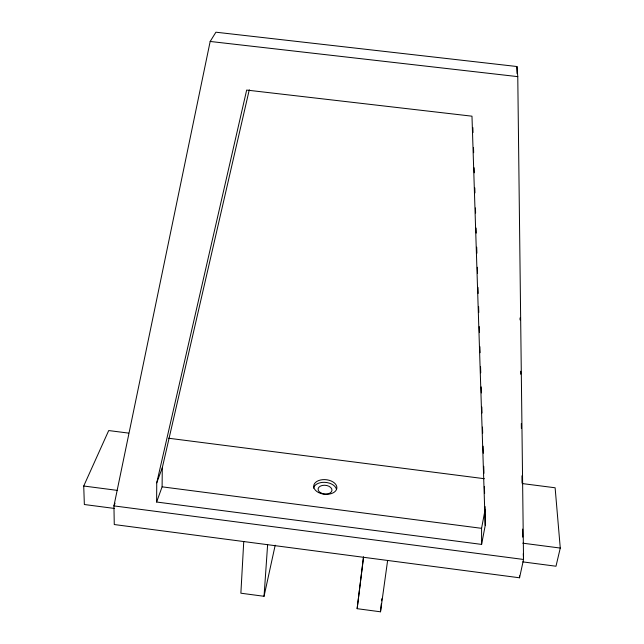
<?xml version="1.0" encoding="UTF-8"?>
<svg xmlns="http://www.w3.org/2000/svg" width="644" height="644" viewBox="0 0 644 644"><rect width="100%" height="100%" fill="white"/><g stroke="black" fill="none" stroke-linecap="round" stroke-linejoin="round"><path stroke-width="0.97" d="M156.621 502.022L156.742 482.815L246.66 90.071L471.98 116.186L485.222 525.448L481.599 544.405L156.621 502.022L162.103 486.832L162.28 467.802L249.284 89.758M243.746 541.548L240.872 593.205L264.048 596.288L275.189 545.21M264.048 596.288L267.622 544.687M363.49 556.819L357.138 608.685L380.507 611.8L381.296 603.79M381.594 600.788L381.787 598.783M357.138 608.685L363.546 557.293M380.507 611.8L387.624 560.457M481.599 544.405L481.575 528.33L485.125 509.525L485.029 506.506M210.169 41.458L113.94 505.894L114.27 524.538L519.555 577.789L523.532 559.459L517.768 76.636L516.947 66.525L215.917 32.2L210.169 41.458L517.768 76.636M522.244 483.564L555.12 487.774L560.272 548.06L555.989 566.229L522.791 561.882M156.742 482.815L162.28 467.802M115.026 503.222L113.94 505.894L523.532 559.459L523.266 553.711M114.527 508.462L84.356 504.518L83.728 486.011L108.707 430.554L128.639 433.106M168.495 438.218L484.377 478.709M162.103 486.832L481.575 528.33M83.728 486.011L117.16 490.366M522.783 543.182L560.272 548.06M519.483 575.857L519.555 577.789M472.857 127.56L473.018 132.583M473.501 147.661L473.662 152.692M474.145 167.77L474.314 172.793M474.797 187.871L474.958 192.894M475.441 207.972L475.602 213.003M476.085 228.081L476.246 233.104M476.697 247.175L476.89 253.205M477.349 267.276L477.542 273.314M477.993 287.385L478.186 293.414M478.605 306.48L478.798 312.509M479.249 326.58L479.442 332.618M479.901 346.689L480.094 352.719M480.545 366.79L480.738 372.82M481.189 386.891L481.382 392.929M481.833 407L482.026 413.029M482.477 427.101L482.678 433.13M483.097 446.195L483.322 453.239M483.741 466.304L483.966 473.34M484.385 486.405L484.61 493.441M516.947 66.525L517.035 73.569M520.03 317.927L520.054 319.939M520.682 371.226L520.714 374.236M521.318 423.511L521.382 428.542M521.954 475.803L522.043 482.847M522.606 529.102L522.711 537.144M485.125 509.525L485.222 525.448M313.531 488.16A11.608 7.334 5.7 0 1 324.785 482.34A11.608 7.334 5.7 0 1 336.45 489.207M320.945 492.99A6.963 4.395 5.7 0 0 331.934 490.535A6.963 4.395 5.7 0 0 322.201 485.471A6.963 4.395 5.7 0 0 320.945 492.99M318.514 492.523A11.624 7.317 5.6 0 0 336.828 488.402A11.624 7.317 5.6 0 0 320.543 479.997A11.624 7.317 5.6 0 0 318.514 492.523"/></g></svg>
